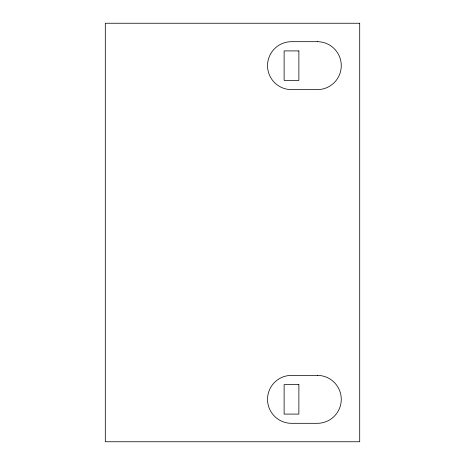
<?xml version="1.0" encoding="UTF-8"?>
<svg xmlns="http://www.w3.org/2000/svg" width="465" height="465" viewBox="0 0 465 465"><rect width="100%" height="100%" fill="white"/><g stroke="black" fill="none" stroke-linecap="round" stroke-linejoin="round"><path stroke-width="0.7" d="M359.707 23.25L105.293 23.25L105.293 441.75L359.707 441.75L359.707 23.25M317.304 41.687L291.497 41.687A23.965 23.965 0 0 0 267.526 65.652A23.965 23.965 0 0 0 291.497 89.623L317.304 89.623A23.965 23.965 0 0 0 341.275 65.652A23.965 23.965 0 0 0 317.304 41.687M298.873 50.906L284.121 50.906L284.121 80.404L298.873 80.404L298.873 50.906M317.304 375.377L291.497 375.377A23.965 23.965 0 0 0 267.526 399.348A23.965 23.965 0 0 0 291.497 423.313L317.304 423.313A23.965 23.965 0 0 0 341.275 399.348A23.965 23.965 0 0 0 317.304 375.377M298.873 384.596L284.121 384.596L284.121 414.094L298.873 414.094L298.873 384.596"/></g></svg>
